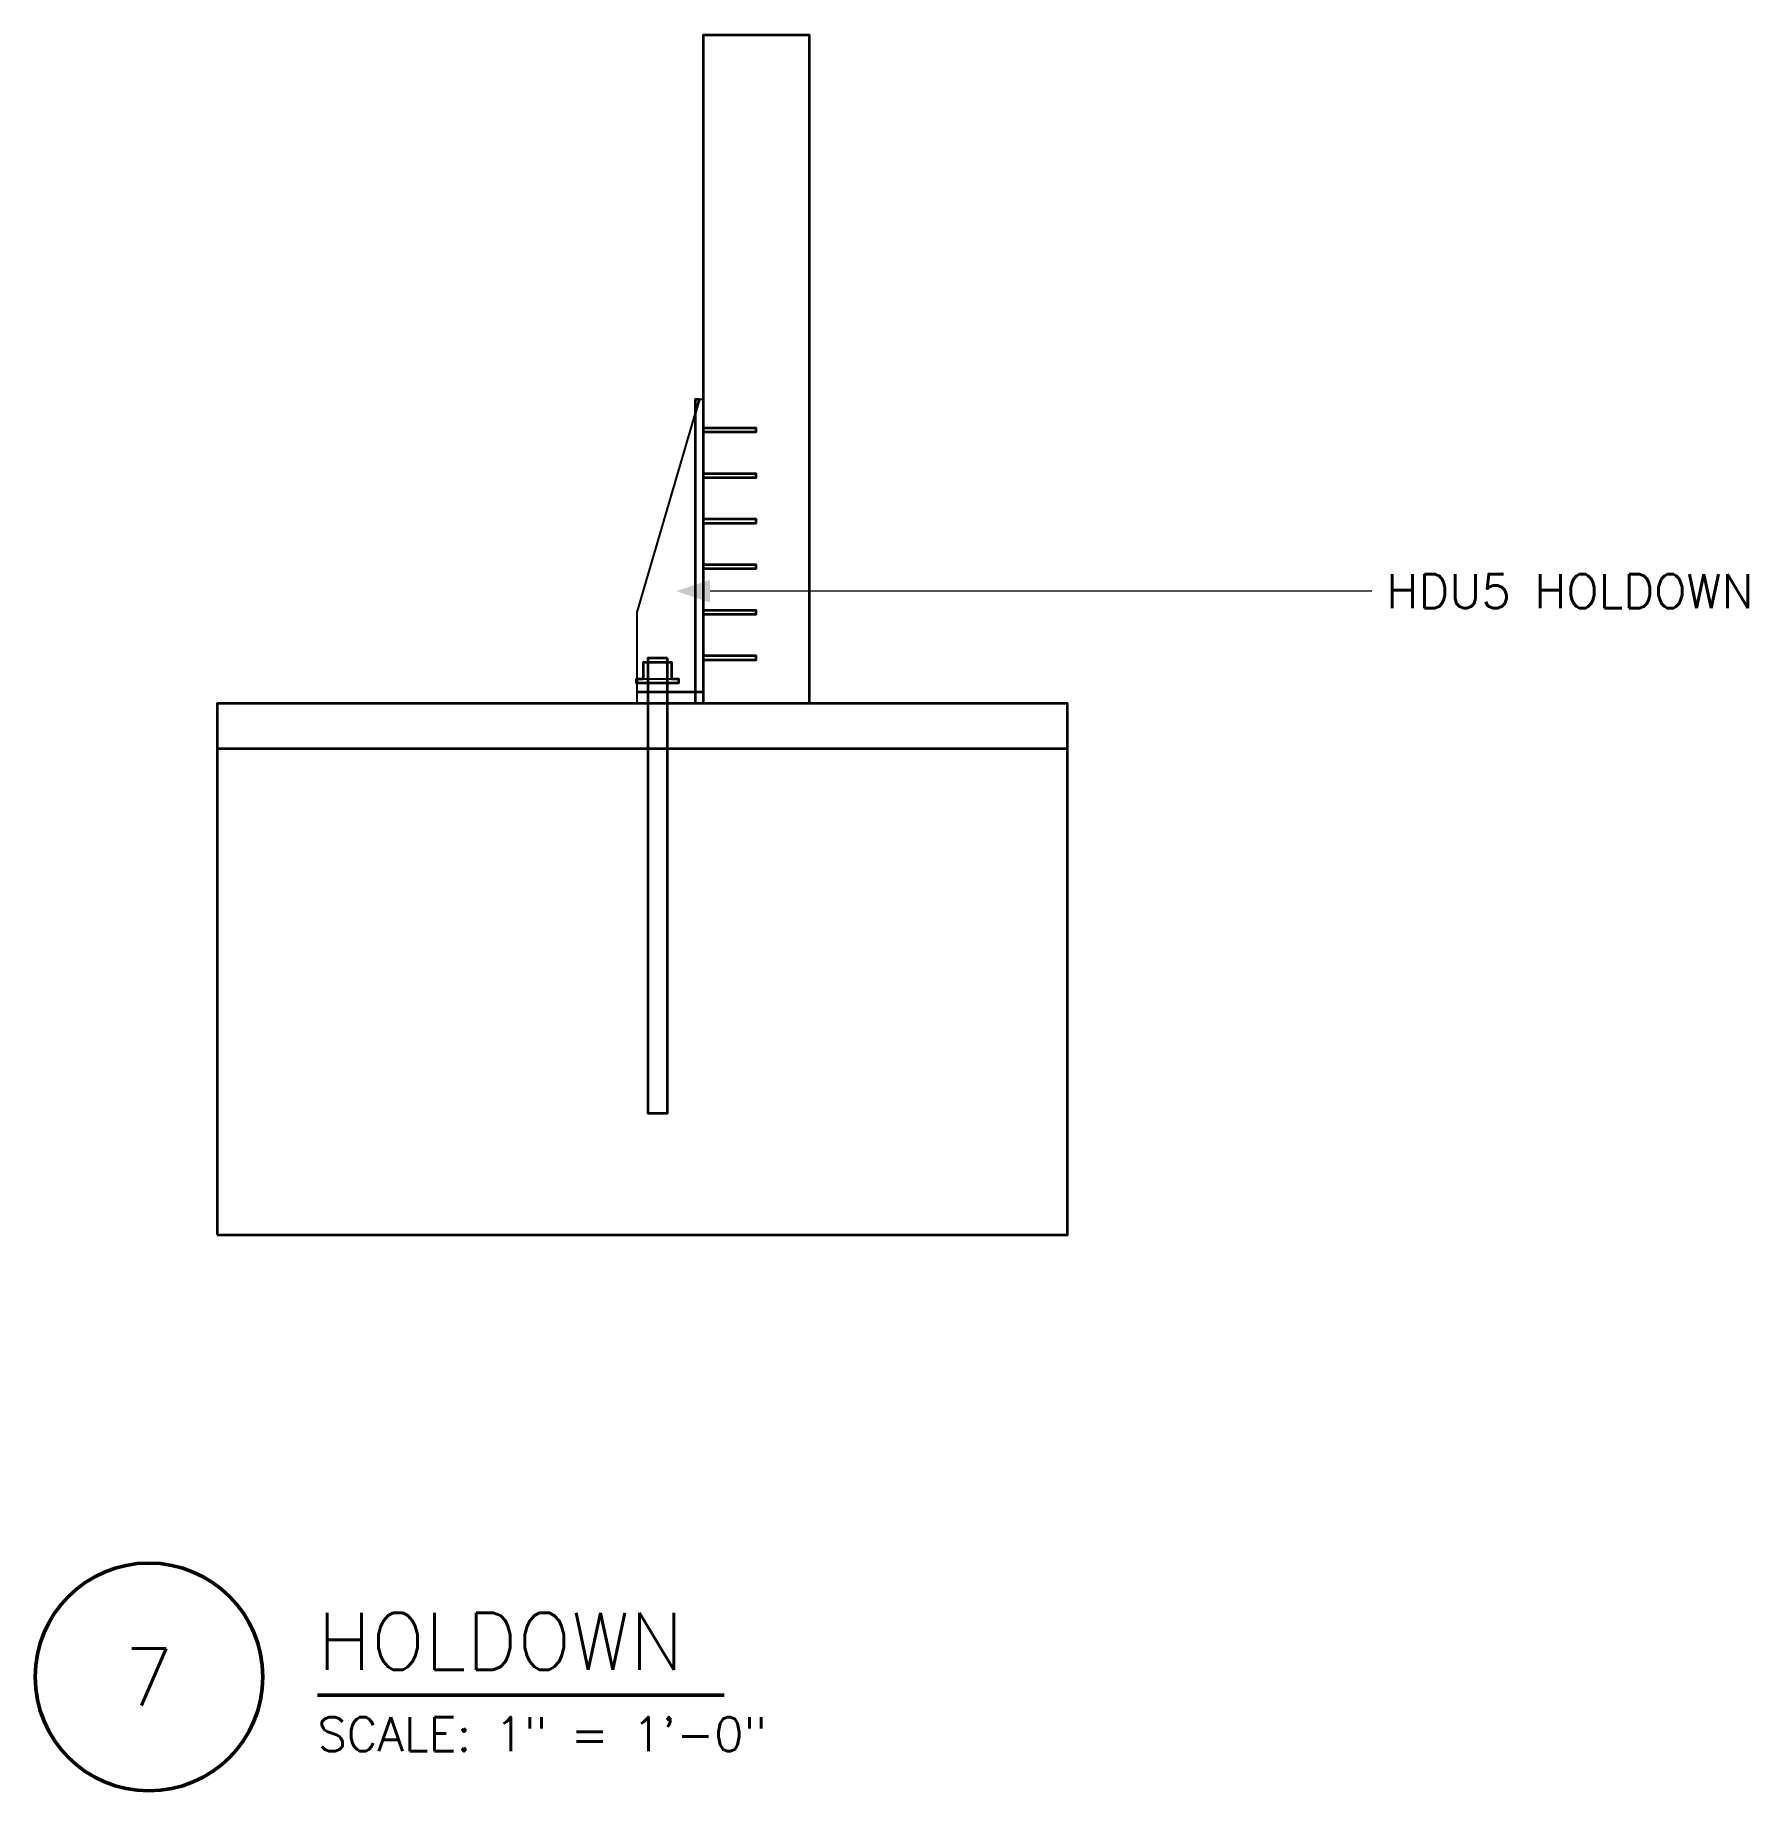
# Model space of a CAD drawing. Header units: inches. Extents: x 114 to 170.4, y -34.3 to 23.5.
import ezdxf
from ezdxf.enums import TextEntityAlignment as Align

# ---------------------------------------------------------------- set-up
doc = ezdxf.new("R2010")
doc.units = ezdxf.units.IN
doc.header["$MEASUREMENT"] = 0
doc.linetypes.add('DASHED', pattern=[1.417323, 0.944882, -0.472441])
for name, color, linetype, lineweight in [('S-ANNO-NOTE', 7, 'CONTINUOUS', 18), ('S-ANNO-TTLB', 7, 'CONTINUOUS', 50), ('S-DETL-BYND', 7, 'CONTINUOUS', 25), ('S-DETL-CUT', 7, 'CONTINUOUS', 50), ('S-DETL-HIDN', 7, 'DASHED', 18), ('S-DETL-STL', 7, 'CONTINUOUS', 35)]:
    doc.layers.add(name, color=color, linetype=linetype, lineweight=lineweight)
doc.styles.add('KERF', font='romans.shx')

msp = doc.modelspace()

# ---------------------------------------------------------------- hatches: boundary and pattern name
at = {"layer": 'S-ANNO-NOTE', "lineweight": 50}
msp.add_hatch(color=256, dxfattribs=at).paths.add_polyline_path([(135.10652, 5.195576), (136.23152, 4.820576), (136.23152, 5.570576)])

# ---------------------------------------------------------------- linework, layer by layer
at = {"layer": 'S-ANNO-NOTE', "lineweight": 18}
msp.add_lwpolyline([(158.02, 5.195576), (156.52, 5.195576), (136.23152, 5.195576)], dxfattribs=at)
at = {"layer": 'S-ANNO-TTLB', "lineweight": 50}
msp.add_lwpolyline([(114, -30.55, 1), (121.5, -30.55, 1)], format="xyb", close=True, dxfattribs=at)
msp.add_lwpolyline([(123.3, -31.15), (136.692857, -31.15)], dxfattribs=at)
at = {"layer": 'S-DETL-BYND', "lineweight": 25}
for points in [[(135.736, 11.058451), (133.8125, 4.5), (133.8125, 2.296875)], [(135.736, 1.5), (136, 1.5), (136, 11.5), (135.8655, 11.5)], [(136, 8.9375), (136, 9.0625), (136, 10.4375), (136, 10.5625), (136, 11.5), (135.8655, 11.5)], [(136, 10.4375), (136, 10.5625), (136, 11.5), (135.8655, 11.5)], [(136, 5.9375), (136, 6.0625), (136, 7.4375), (136, 7.5625), (136, 8.9375), (136, 9.0625), (136, 10.4375), (136, 10.5625)], [(136, 10.4375), (136, 10.5625)], [(136, 10.4375), (136, 10.5625)], [(136, 5.9375), (136, 6.0625), (136, 7.4375), (136, 7.5625), (136, 8.9375), (136, 9.0625)], [(136, 8.9375), (136, 9.0625)], [(136, 8.9375), (136, 9.0625)], [(136, 7.4375), (136, 7.5625)], [(136, 7.4375), (136, 7.5625)], [(136, 7.4375), (136, 7.5625)], [(135.736, 1.5), (136, 1.5), (136, 1.875), (136, 2.9375), (136, 3.0625), (136, 4.4375), (136, 4.5625), (136, 5.9375), (136, 6.0625)], [(135.736, 1.5), (136, 1.5), (136, 1.875), (136, 2.9375), (136, 3.0625), (136, 4.4375), (136, 4.5625), (136, 5.9375), (136, 6.0625)], [(136, 5.9375), (136, 6.0625)], [(136, 4.4375), (136, 4.5625)], [(136, 4.4375), (136, 4.5625)], [(136, 4.4375), (136, 4.5625)], [(136, 2.9375), (136, 3.0625)], [(136, 2.9375), (136, 3.0625)], [(136, 2.9375), (136, 3.0625)], [(133.8125, 2.171875), (133.8125, 1.875), (133.8125, 1.5), (136, 1.5), (136, 1.875)], [(133.8125, 1.875), (133.8125, 1.5), (134.1875, 1.5)], [(133.8125, 1.875), (133.8125, 1.5), (134.1875, 1.5)], [(134.96875, 2.296875), (134.03125, 2.296875)], [(134.8125, 1.5), (135.736, 1.5), (136, 1.5), (136, 1.875)], [(134.8125, 1.5), (135.736, 1.5), (136, 1.5), (136, 1.875)]]:
    msp.add_lwpolyline(points, dxfattribs=at)
at = {"layer": 'S-DETL-CUT', "lineweight": 35}
for points in [[(139.5, 1.5), (139.5, 23.5), (136, 23.5), (136, 1.5)], [(148, 0), (148, 1.5), (120, 1.5), (120, 0)]]:
    msp.add_lwpolyline(points, dxfattribs=at)
msp.add_lwpolyline([(120, -16), (148, -16), (148, 0), (120, 0)], close=True, dxfattribs=at)
at = {"layer": 'S-DETL-HIDN', "linetype": 'DASHED', "lineweight": 18}
for points in [[(135.8655, 11.5), (135.736, 11.058451)], [(133.8125, 2.296875), (133.8125, 2.171875)], [(134.1875, 1.5), (134.8125, 1.5)]]:
    msp.add_lwpolyline(points, dxfattribs=at)
at = {"layer": 'S-DETL-STL', "lineweight": 35}
for points in [[(135.8655, 11.5), (135.736, 11.5), (135.736, 1.5)], [(135.8655, 11.5), (135.736, 11.058451)], [(136, 10.4375), (137.75, 10.4375), (137.75, 10.5625), (136, 10.5625)], [(136, 8.9375), (137.75, 8.9375), (137.75, 9.0625), (136, 9.0625)], [(136, 7.4375), (137.75, 7.4375), (137.75, 7.5625), (136, 7.5625)], [(136, 5.9375), (137.75, 5.9375), (137.75, 6.0625), (136, 6.0625)], [(136, 4.4375), (137.75, 4.4375), (137.75, 4.5625), (136, 4.5625)], [(136, 2.9375), (137.75, 2.9375), (137.75, 3.0625), (136, 3.0625)], [(133.8125, 2.296875), (133.8125, 2.171875)], [(136, 1.875), (133.8125, 1.875)]]:
    msp.add_lwpolyline(points, dxfattribs=at)
for points in [[(134.8125, 3), (134.8125, -12), (134.1875, -12), (134.1875, 3)], [(134.03125, 2.296875), (133.796875, 2.296875), (133.796875, 2.171875), (135.203125, 2.171875), (135.203125, 2.296875), (134.96875, 2.296875), (134.96875, 2.84375), (134.03125, 2.84375)]]:
    msp.add_lwpolyline(points, close=True, dxfattribs=at)

# ---------------------------------------------------------------- texts
at = {"layer": 'S-ANNO-NOTE', "lineweight": 18, "style": 'KERF'}
msp.add_text('HDU5 HOLDOWN', height=1.125, dxfattribs=at).set_placement((158.5, 4.633076))
at = {"layer": 'S-ANNO-TTLB', "lineweight": 50, "style": 'KERF'}
msp.add_text('HOLDOWN', height=1.875, dxfattribs=at).set_placement((123.3, -30.31))
msp.add_text('7', height=1.875, dxfattribs=at).set_placement((117.75, -30.55), align=Align.MIDDLE_CENTER)
at = {"layer": 'S-ANNO-TTLB', "lineweight": 18, "style": 'KERF'}
msp.add_text('SCALE: 1" = 1\'-0"', height=1.125, dxfattribs=at).set_placement((123.3, -32.995))

doc.saveas('drawing.dxf')
